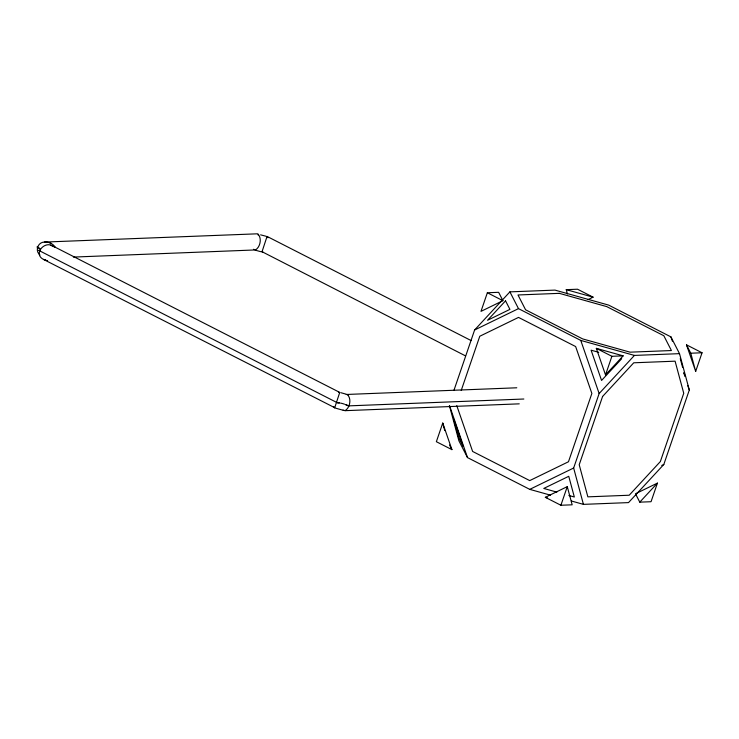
<?xml version="1.0" encoding="UTF-8"?>
<svg xmlns="http://www.w3.org/2000/svg" width="739" height="739" viewBox="0 0 739 739"><rect width="100%" height="100%" fill="white"/><g stroke="black" fill="none" stroke-linecap="round" stroke-linejoin="round"><path stroke-width="1.11" d="M465.561 355.912L261.948 251.657M261.939 251.999L267.056 236.425L471.103 340.559M334.628 407.993L339.746 392.418L52.82 245.995C44.285 240.508 33.015 254.198 43.425 259.38L334.638 407.651M343.099 410.016L345.058 410.672C350.064 407.789 351.764 398.441 347.275 394.524L346.24 394.478L516.792 387.79M442.735 423.077L436.361 441.7L451.926 449.645L442.735 423.077L444.749 430.569M453.912 390.432L474.614 329.982L509.901 291.868L554.98 290.104L608.65 305.105L670.92 336.882L679.51 353.648L689.302 390.007L663.807 464.48L628.51 502.603L583.431 504.367L571.386 500.996M487.361 292.746L480.987 311.368L502.926 300.69L498.631 292.311L487.361 292.746L502.926 300.69M461.219 390.46L479.777 336.245L518.519 317.401L575.635 346.545L591.865 393.444L568.476 461.755L529.734 480.599L472.627 451.455L456.776 405.646M560.892 505.254L567.275 486.631L545.327 497.31L560.892 505.254L572.162 504.811L567.275 486.631M583.431 504.367L573.649 468.018L599.144 393.536L634.431 355.422L679.51 353.648M605.518 374.922L611.892 356.3L623.162 355.856L605.518 374.922L596.327 348.355L623.162 355.856M657.424 483.103L651.05 501.716L639.78 502.16L635.485 493.772L657.424 483.103L639.78 502.16M695.676 371.384L702.05 352.771L686.485 344.827L695.676 371.384L690.78 353.214L686.485 344.827M348.272 395.236L348.318 395.171A8.111 0.554 -70.2 0 1 348.531 394.986M621.675 358.738L601.564 380.446L591.098 350.184L598.738 352.318M39.481 250.752L40.239 250.151L38.65 250.336L337.64 402.912L339.672 402.958L336.818 402.487M258.493 234.337L258.474 234.355A8.111 0.554 -70.2 0 0 258.087 235.02M474.614 329.982L518.492 308.634L580.762 340.411L634.431 355.422M588.096 299.591L593.084 297.161L577.519 289.217L566.25 289.66L567.395 293.937M449.404 405.563L458.901 440.813L467.501 457.589L529.761 489.366L573.649 468.018M661.765 465.478L663.807 464.48M73.364 257.08L255.445 249.939C260.451 247.066 262.151 237.718 257.662 233.801L44.368 242.069C37.791 242.18 34.742 250.863 39.952 254.964M690.78 353.214L702.05 352.771M523.849 399.014L348.281 405.887L345.621 404.621L348.882 405.868M345.058 410.672L519.249 403.845M44.368 242.069C48.478 241.671 52.765 243.482 55.092 246.946M255.445 249.939L253.486 249.292M266.16 236.277L260.599 234.845M335.524 408.14L343.007 410.228M50.437 245.219L50.649 245.265A8.111 7.861 35.5 0 1 52.534 246.216M260.691 251.676L255.694 250.272M340.993 392.742L346 394.136M566.25 289.66L593.084 297.161M556.864 492.119L543.756 488.451L568.753 476.295L574.332 497.005L568.873 495.472M529.761 489.366L550.573 495.185M545.327 497.31L547.479 497.91M43.425 259.38L45.569 260.137M267.047 236.729L267.148 236.776A8.111 4.111 -79.3 0 1 267.971 237.773M334.638 407.688L334.536 407.632A8.111 4.111 -79.3 0 1 333.714 406.635M596.327 348.355L611.892 356.3M45.347 260.054L45.541 260.156A8.111 7.861 35.5 0 0 47.601 260.627M52.82 245.995L54.649 247.205M339.718 392.843L339.635 392.742A8.111 4.111 -79.3 0 0 338.656 392.224M509.901 291.868L518.492 308.634M449.543 444.98L451.926 449.645M683.76 372.844L684.887 376.096M670.92 336.882L672.416 341.215M687.797 385.666L689.302 390.007M580.762 340.411L599.144 393.536M449.488 405.545L467.501 457.589M680.268 358.646L682.614 367.366M684.083 372.816L684.97 376.086M263.038 252.184A8.111 4.111 -79.3 0 1 262.049 251.685M49.254 242.54A8.111 6.725 -50 0 1 50.954 243.131M39.823 248.692A7.094 1.672 18.9 0 1 40.46 249.412M340.568 403.106A7.094 1.672 18.9 0 1 344.614 404.233M602.599 396.446L579.21 464.748L587.856 496.848L629.194 495.232L660.352 461.57L683.741 393.268L675.095 361.177L633.748 362.794L602.599 396.446M505.541 300.828L487.537 320.273L509.919 309.382L505.541 300.828M37.55 246.983L36.95 247.011L39.287 248.286L37.55 246.983M559.34 293.346L517.993 294.972L525.577 309.78L582.692 338.924L630.071 352.17L671.418 350.545L663.825 335.737L606.719 306.602L559.34 293.346M463.094 446.171L458.707 437.617L453.709 419.078L463.094 446.171"/></g></svg>
